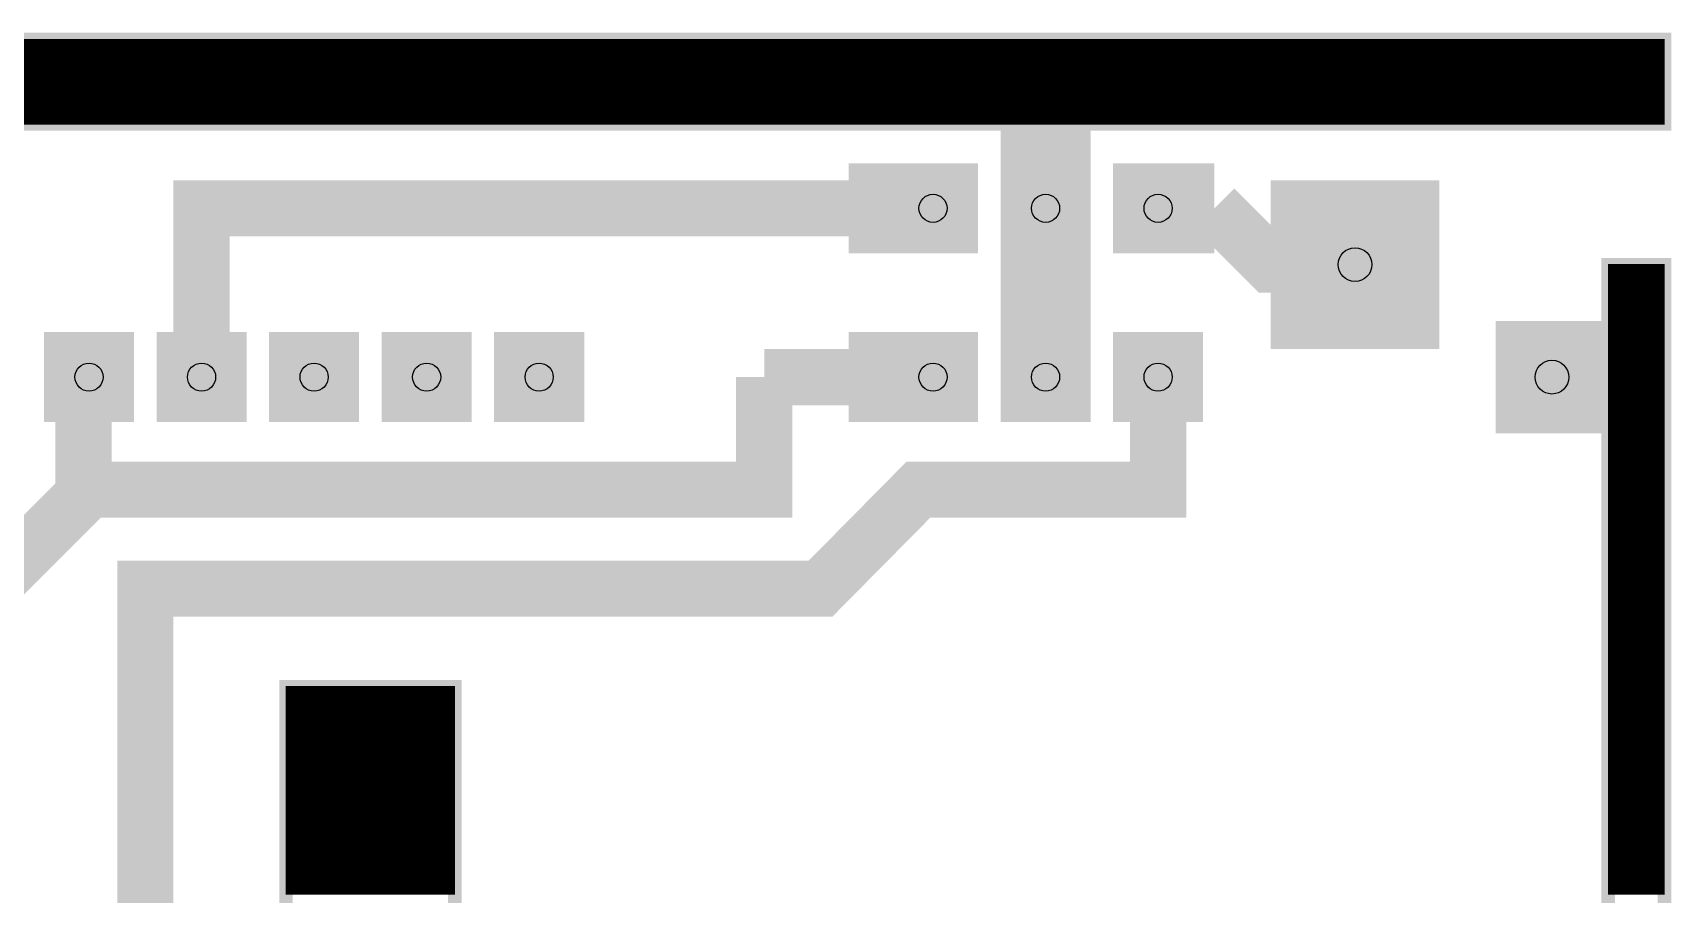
# Model space of a CAD drawing. Extents: x -1.81 to 0.88, y -1.38 to 1.44.
# Drawn here: x -0.575 to 0.881, y 0.647 to 1.413 of the extents above; entities that cross this region are included whole.
import ezdxf

# ---------------------------------------------------------------- set-up
doc = ezdxf.new("R2010")
doc.units = 0
doc.layers.get('0').update_dxf_attribs({"linetype": 'CONTINUOUS'})

# ---------------------------------------------------------------- blocks, each defined once
blk = doc.blocks.new('RPAD')
blk.add_trace([(-0.5, -0.5), (-0.5, 0.5), (0.5, -0.5), (0.5, 0.5)])

msp = doc.modelspace()

# ---------------------------------------------------------------- linework, layer by layer
for points, const_width in [([(-1.8, 1.332), (-1.8, 1.407), (0.875, 1.407), (0.875, 1.332), (-1.8, 1.332)], 0.012), ([(0.325, 1.107), (0.325, 1.257), (0.325, 1.307), (0.325, 1.357)], 0.08), ([(0.325, 1.357), (-0.625, 1.357)], 0.05), ([(0.225, 1.257), (0.15, 1.257)], 0.08), ([(0.425, 1.257), (0.475, 1.257)], 0.08), ([(-0.425, 1.107), (-0.425, 1.257), (0.15, 1.257)], 0.05), ([(0.475, 1.257), (0.525, 1.207), (0.6, 1.207)], 0.05), ([(0.825, -1.167), (0.825, 1.207), (0.875, 1.207), (0.875, -1.167), (0.825, -1.167)], 0.012), ([(0.225, 1.107), (0.15, 1.107)], 0.08), ([(-0.533, 0.999), (-0.53, 1.007), (-0.53, 1.067), (-0.525, 1.107)], 0.05), ([(-0.533, 0.999), (-0.525, 1.007), (-0.075, 1.007), (-0.025, 1.007), (0.075, 1.007), (0.075, 1.107)], 0.05), ([(0.375, -0.692), (0.175, -0.692), (0.125, -0.642), (-0.475, -0.642), (-0.475, -0.492), (-0.475, -0.467), (-0.475, 0.757), (-0.475, 0.857), (-0.475, 0.919), (-0.412, 0.919), (-0.375, 0.919), (-0.325, 0.919), (0.125, 0.919), (0.212, 1.007), (0.425, 1.007), (0.425, 1.032), (0.425, 1.107)], 0.05), ([(0.075, 1.107), (0.15, 1.107)], 0.05), ([(-0.533, 0.999), (-0.675, 0.857), (-0.879, 0.857)], 0.05), ([(-0.35, -0.567), (-0.35, 0.832), (-0.2, 0.832), (-0.2, -0.567), (-0.35, -0.567)], 0.012)]:
    msp.add_lwpolyline(points, dxfattribs=dict(const_width=const_width))
for points in [[(-1.8, 1.407), (0.875, 1.407)], [(-1.8, 1.406), (0.875, 1.406)], [(-1.8, 1.405), (0.875, 1.405)], [(-1.8, 1.404), (0.875, 1.404)], [(-1.8, 1.403), (0.875, 1.403)], [(-1.8, 1.402), (0.875, 1.402)], [(-1.8, 1.401), (0.875, 1.401)], [(-1.8, 1.4), (0.875, 1.4)], [(-1.8, 1.399), (0.875, 1.399)], [(-1.8, 1.398), (0.875, 1.398)], [(-1.8, 1.397), (0.875, 1.397)], [(-1.8, 1.396), (0.875, 1.396)], [(-1.8, 1.395), (0.875, 1.395)], [(-1.8, 1.394), (0.875, 1.394)], [(-1.8, 1.393), (0.875, 1.393)], [(-1.8, 1.392), (0.875, 1.392)], [(-1.8, 1.391), (0.875, 1.391)], [(-1.8, 1.39), (0.875, 1.39)], [(-1.8, 1.389), (0.875, 1.389)], [(-1.8, 1.388), (0.875, 1.388)], [(-1.8, 1.387), (0.875, 1.387)], [(-1.8, 1.386), (0.875, 1.386)], [(-1.8, 1.385), (0.875, 1.385)], [(-1.8, 1.384), (0.875, 1.384)], [(-1.8, 1.383), (0.875, 1.383)], [(-1.8, 1.382), (0.875, 1.382)], [(-1.8, 1.381), (0.875, 1.381)], [(-1.8, 1.38), (0.875, 1.38)], [(-1.8, 1.379), (0.875, 1.379)], [(-1.8, 1.378), (0.875, 1.378)], [(-1.8, 1.377), (0.875, 1.377)], [(-1.8, 1.376), (0.875, 1.376)], [(-1.8, 1.375), (0.875, 1.375)], [(-1.8, 1.374), (0.875, 1.374)], [(-1.8, 1.373), (0.875, 1.373)], [(-1.8, 1.372), (0.875, 1.372)], [(-1.8, 1.371), (0.875, 1.371)], [(-1.8, 1.37), (0.875, 1.37)], [(-1.8, 1.369), (0.875, 1.369)], [(-1.8, 1.368), (0.875, 1.368)], [(-1.8, 1.367), (0.875, 1.367)], [(-1.8, 1.366), (0.875, 1.366)], [(-1.8, 1.365), (0.875, 1.365)], [(-1.8, 1.364), (0.875, 1.364)], [(-1.8, 1.363), (0.875, 1.363)], [(-1.8, 1.362), (0.875, 1.362)], [(-1.8, 1.361), (0.875, 1.361)], [(-1.8, 1.36), (0.875, 1.36)], [(-1.8, 1.359), (0.875, 1.359)], [(-1.8, 1.358), (0.875, 1.358)], [(-1.8, 1.357), (0.875, 1.357)], [(-1.8, 1.356), (0.875, 1.356)], [(-1.8, 1.355), (0.875, 1.355)], [(-1.8, 1.354), (0.875, 1.354)], [(-1.8, 1.353), (0.875, 1.353)], [(-1.8, 1.352), (0.875, 1.352)], [(-1.8, 1.351), (0.875, 1.351)], [(-1.8, 1.35), (0.875, 1.35)], [(-1.8, 1.349), (0.875, 1.349)], [(-1.8, 1.348), (0.875, 1.348)], [(-1.8, 1.347), (0.875, 1.347)], [(-1.8, 1.346), (0.875, 1.346)], [(-1.8, 1.345), (0.875, 1.345)], [(-1.8, 1.344), (0.875, 1.344)], [(-1.8, 1.343), (0.875, 1.343)], [(-1.8, 1.342), (0.875, 1.342)], [(-1.8, 1.341), (0.875, 1.341)], [(-1.8, 1.34), (0.875, 1.34)], [(-1.8, 1.339), (0.875, 1.339)], [(-1.8, 1.338), (0.875, 1.338)], [(-1.8, 1.337), (0.875, 1.337)], [(-1.8, 1.336), (0.875, 1.336)], [(-1.8, 1.335), (0.875, 1.335)], [(-1.8, 1.334), (0.875, 1.334)], [(-1.8, 1.333), (0.875, 1.333)], [(-1.8, 1.332), (0.875, 1.332)], [(0.825, 1.207), (0.875, 1.207)], [(0.825, 1.206), (0.875, 1.206)], [(0.825, 1.205), (0.875, 1.205)], [(0.825, 1.204), (0.875, 1.204)], [(0.825, 1.203), (0.875, 1.203)], [(0.825, 1.202), (0.875, 1.202)], [(0.825, 1.201), (0.875, 1.201)], [(0.825, 1.2), (0.875, 1.2)], [(0.825, 1.199), (0.875, 1.199)], [(0.825, 1.198), (0.875, 1.198)], [(0.825, 1.197), (0.875, 1.197)], [(0.825, 1.196), (0.875, 1.196)], [(0.825, 1.195), (0.875, 1.195)], [(0.825, 1.194), (0.875, 1.194)], [(0.825, 1.193), (0.875, 1.193)], [(0.825, 1.192), (0.875, 1.192)], [(0.825, 1.191), (0.875, 1.191)], [(0.825, 1.19), (0.875, 1.19)], [(0.825, 1.189), (0.875, 1.189)], [(0.825, 1.188), (0.875, 1.188)], [(0.825, 1.187), (0.875, 1.187)], [(0.825, 1.186), (0.875, 1.186)], [(0.825, 1.185), (0.875, 1.185)], [(0.825, 1.184), (0.875, 1.184)], [(0.825, 1.183), (0.875, 1.183)], [(0.825, 1.182), (0.875, 1.182)], [(0.825, 1.181), (0.875, 1.181)], [(0.825, 1.18), (0.875, 1.18)], [(0.825, 1.179), (0.875, 1.179)], [(0.825, 1.178), (0.875, 1.178)], [(0.825, 1.177), (0.875, 1.177)], [(0.825, 1.176), (0.875, 1.176)], [(0.825, 1.175), (0.875, 1.175)], [(0.825, 1.174), (0.875, 1.174)], [(0.825, 1.173), (0.875, 1.173)], [(0.825, 1.172), (0.875, 1.172)], [(0.825, 1.171), (0.875, 1.171)], [(0.825, 1.17), (0.875, 1.17)], [(0.825, 1.169), (0.875, 1.169)], [(0.825, 1.168), (0.875, 1.168)], [(0.825, 1.167), (0.875, 1.167)], [(0.825, 1.166), (0.875, 1.166)], [(0.825, 1.165), (0.875, 1.165)], [(0.825, 1.164), (0.875, 1.164)], [(0.825, 1.163), (0.875, 1.163)], [(0.825, 1.162), (0.875, 1.162)], [(0.825, 1.161), (0.875, 1.161)], [(0.825, 1.16), (0.875, 1.16)], [(0.825, 1.159), (0.875, 1.159)], [(0.825, 1.158), (0.875, 1.158)], [(0.825, 1.157), (0.875, 1.157)], [(0.825, 1.156), (0.875, 1.156)], [(0.825, 1.155), (0.875, 1.155)], [(0.825, 1.154), (0.875, 1.154)], [(0.825, 1.153), (0.875, 1.153)], [(0.825, 1.152), (0.875, 1.152)], [(0.825, 1.151), (0.875, 1.151)], [(0.825, 1.15), (0.875, 1.15)], [(0.825, 1.149), (0.875, 1.149)], [(0.825, 1.148), (0.875, 1.148)], [(0.825, 1.147), (0.875, 1.147)], [(0.825, 1.146), (0.875, 1.146)], [(0.825, 1.145), (0.875, 1.145)], [(0.825, 1.144), (0.875, 1.144)], [(0.825, 1.143), (0.875, 1.143)], [(0.825, 1.142), (0.875, 1.142)], [(0.825, 1.141), (0.875, 1.141)], [(0.825, 1.14), (0.875, 1.14)], [(0.825, 1.139), (0.875, 1.139)], [(0.825, 1.138), (0.875, 1.138)], [(0.825, 1.137), (0.875, 1.137)], [(0.825, 1.136), (0.875, 1.136)], [(0.825, 1.135), (0.875, 1.135)], [(0.825, 1.134), (0.875, 1.134)], [(0.825, 1.133), (0.875, 1.133)], [(0.825, 1.132), (0.875, 1.132)], [(0.825, 1.131), (0.875, 1.131)], [(0.825, 1.13), (0.875, 1.13)], [(0.825, 1.129), (0.875, 1.129)], [(0.825, 1.128), (0.875, 1.128)], [(0.825, 1.127), (0.875, 1.127)], [(0.825, 1.126), (0.875, 1.126)], [(0.825, 1.125), (0.875, 1.125)], [(0.825, 1.124), (0.875, 1.124)], [(0.825, 1.123), (0.875, 1.123)], [(0.825, 1.122), (0.875, 1.122)], [(0.825, 1.121), (0.875, 1.121)], [(0.825, 1.12), (0.875, 1.12)], [(0.825, 1.119), (0.875, 1.119)], [(0.825, 1.118), (0.875, 1.118)], [(0.825, 1.117), (0.875, 1.117)], [(0.825, 1.116), (0.875, 1.116)], [(0.825, 1.115), (0.875, 1.115)], [(0.825, 1.114), (0.875, 1.114)], [(0.825, 1.113), (0.875, 1.113)], [(0.825, 1.112), (0.875, 1.112)], [(0.825, 1.111), (0.875, 1.111)], [(0.825, 1.11), (0.875, 1.11)], [(0.825, 1.109), (0.875, 1.109)], [(0.825, 1.108), (0.875, 1.108)], [(0.825, 1.107), (0.875, 1.107)], [(0.825, 1.106), (0.875, 1.106)], [(0.825, 1.105), (0.875, 1.105)], [(0.825, 1.104), (0.875, 1.104)], [(0.825, 1.103), (0.875, 1.103)], [(0.825, 1.102), (0.875, 1.102)], [(0.825, 1.101), (0.875, 1.101)], [(0.825, 1.1), (0.875, 1.1)], [(0.825, 1.099), (0.875, 1.099)], [(0.825, 1.098), (0.875, 1.098)], [(0.825, 1.097), (0.875, 1.097)], [(0.825, 1.096), (0.875, 1.096)], [(0.825, 1.095), (0.875, 1.095)], [(0.825, 1.094), (0.875, 1.094)], [(0.825, 1.093), (0.875, 1.093)], [(0.825, 1.092), (0.875, 1.092)], [(0.825, 1.091), (0.875, 1.091)], [(0.825, 1.09), (0.875, 1.09)], [(0.825, 1.089), (0.875, 1.089)], [(0.825, 1.088), (0.875, 1.088)], [(0.825, 1.087), (0.875, 1.087)], [(0.825, 1.086), (0.875, 1.086)], [(0.825, 1.085), (0.875, 1.085)], [(0.825, 1.084), (0.875, 1.084)], [(0.825, 1.083), (0.875, 1.083)], [(0.825, 1.082), (0.875, 1.082)], [(0.825, 1.081), (0.875, 1.081)], [(0.825, 1.08), (0.875, 1.08)], [(0.825, 1.079), (0.875, 1.079)], [(0.825, 1.078), (0.875, 1.078)], [(0.825, 1.077), (0.875, 1.077)], [(0.825, 1.076), (0.875, 1.076)], [(0.825, 1.075), (0.875, 1.075)], [(0.825, 1.074), (0.875, 1.074)], [(0.825, 1.073), (0.875, 1.073)], [(0.825, 1.072), (0.875, 1.072)], [(0.825, 1.071), (0.875, 1.071)], [(0.825, 1.07), (0.875, 1.07)], [(0.825, 1.069), (0.875, 1.069)], [(0.825, 1.068), (0.875, 1.068)], [(0.825, 1.067), (0.875, 1.067)], [(0.825, 1.066), (0.875, 1.066)], [(0.825, 1.065), (0.875, 1.065)], [(0.825, 1.064), (0.875, 1.064)], [(0.825, 1.063), (0.875, 1.063)], [(0.825, 1.062), (0.875, 1.062)], [(0.825, 1.061), (0.875, 1.061)], [(0.825, 1.06), (0.875, 1.06)], [(0.825, 1.059), (0.875, 1.059)], [(0.825, 1.058), (0.875, 1.058)], [(0.825, 1.057), (0.875, 1.057)], [(0.825, 1.056), (0.875, 1.056)], [(0.825, 1.055), (0.875, 1.055)], [(0.825, 1.054), (0.875, 1.054)], [(0.825, 1.053), (0.875, 1.053)], [(0.825, 1.052), (0.875, 1.052)], [(0.825, 1.051), (0.875, 1.051)], [(0.825, 1.05), (0.875, 1.05)], [(0.825, 1.049), (0.875, 1.049)], [(0.825, 1.048), (0.875, 1.048)], [(0.825, 1.047), (0.875, 1.047)], [(0.825, 1.046), (0.875, 1.046)], [(0.825, 1.045), (0.875, 1.045)], [(0.825, 1.044), (0.875, 1.044)], [(0.825, 1.043), (0.875, 1.043)], [(0.825, 1.042), (0.875, 1.042)], [(0.825, 1.041), (0.875, 1.041)], [(0.825, 1.04), (0.875, 1.04)], [(0.825, 1.039), (0.875, 1.039)], [(0.825, 1.038), (0.875, 1.038)], [(0.825, 1.037), (0.875, 1.037)], [(0.825, 1.036), (0.875, 1.036)], [(0.825, 1.035), (0.875, 1.035)], [(0.825, 1.034), (0.875, 1.034)], [(0.825, 1.033), (0.875, 1.033)], [(0.825, 1.032), (0.875, 1.032)], [(0.825, 1.031), (0.875, 1.031)], [(0.825, 1.03), (0.875, 1.03)], [(0.825, 1.029), (0.875, 1.029)], [(0.825, 1.028), (0.875, 1.028)], [(0.825, 1.027), (0.875, 1.027)], [(0.825, 1.026), (0.875, 1.026)], [(0.825, 1.025), (0.875, 1.025)], [(0.825, 1.024), (0.875, 1.024)], [(0.825, 1.023), (0.875, 1.023)], [(0.825, 1.022), (0.875, 1.022)], [(0.825, 1.021), (0.875, 1.021)], [(0.825, 1.02), (0.875, 1.02)], [(0.825, 1.019), (0.875, 1.019)], [(0.825, 1.018), (0.875, 1.018)], [(0.825, 1.017), (0.875, 1.017)], [(0.825, 1.016), (0.875, 1.016)], [(0.825, 1.015), (0.875, 1.015)], [(0.825, 1.014), (0.875, 1.014)], [(0.825, 1.013), (0.875, 1.013)], [(0.825, 1.012), (0.875, 1.012)], [(0.825, 1.011), (0.875, 1.011)], [(0.825, 1.01), (0.875, 1.01)], [(0.825, 1.009), (0.875, 1.009)], [(0.825, 1.008), (0.875, 1.008)], [(0.825, 1.007), (0.875, 1.007)], [(0.825, 1.006), (0.875, 1.006)], [(0.825, 1.005), (0.875, 1.005)], [(0.825, 1.004), (0.875, 1.004)], [(0.825, 1.003), (0.875, 1.003)], [(0.825, 1.002), (0.875, 1.002)], [(0.825, 1.001), (0.875, 1.001)], [(0.825, 1), (0.875, 1)], [(0.825, 0.999), (0.875, 0.999)], [(0.825, 0.998), (0.875, 0.998)], [(0.825, 0.997), (0.875, 0.997)], [(0.825, 0.996), (0.875, 0.996)], [(0.825, 0.995), (0.875, 0.995)], [(0.825, 0.994), (0.875, 0.994)], [(0.825, 0.993), (0.875, 0.993)], [(0.825, 0.992), (0.875, 0.992)], [(0.825, 0.991), (0.875, 0.991)], [(0.825, 0.99), (0.875, 0.99)], [(0.825, 0.989), (0.875, 0.989)], [(0.825, 0.988), (0.875, 0.988)], [(0.825, 0.987), (0.875, 0.987)], [(0.825, 0.986), (0.875, 0.986)], [(0.825, 0.985), (0.875, 0.985)], [(0.825, 0.984), (0.875, 0.984)], [(0.825, 0.983), (0.875, 0.983)], [(0.825, 0.982), (0.875, 0.982)], [(0.825, 0.981), (0.875, 0.981)], [(0.825, 0.98), (0.875, 0.98)], [(0.825, 0.979), (0.875, 0.979)], [(0.825, 0.978), (0.875, 0.978)], [(0.825, 0.977), (0.875, 0.977)], [(0.825, 0.976), (0.875, 0.976)], [(0.825, 0.975), (0.875, 0.975)], [(0.825, 0.974), (0.875, 0.974)], [(0.825, 0.973), (0.875, 0.973)], [(0.825, 0.972), (0.875, 0.972)], [(0.825, 0.971), (0.875, 0.971)], [(0.825, 0.97), (0.875, 0.97)], [(0.825, 0.969), (0.875, 0.969)], [(0.825, 0.968), (0.875, 0.968)], [(0.825, 0.967), (0.875, 0.967)], [(0.825, 0.966), (0.875, 0.966)], [(0.825, 0.965), (0.875, 0.965)], [(0.825, 0.964), (0.875, 0.964)], [(0.825, 0.963), (0.875, 0.963)], [(0.825, 0.962), (0.875, 0.962)], [(0.825, 0.961), (0.875, 0.961)], [(0.825, 0.96), (0.875, 0.96)], [(0.825, 0.959), (0.875, 0.959)], [(0.825, 0.958), (0.875, 0.958)], [(0.825, 0.957), (0.875, 0.957)], [(0.825, 0.956), (0.875, 0.956)], [(0.825, 0.955), (0.875, 0.955)], [(0.825, 0.954), (0.875, 0.954)], [(0.825, 0.953), (0.875, 0.953)], [(0.825, 0.952), (0.875, 0.952)], [(0.825, 0.951), (0.875, 0.951)], [(0.825, 0.95), (0.875, 0.95)], [(0.825, 0.949), (0.875, 0.949)], [(0.825, 0.948), (0.875, 0.948)], [(0.825, 0.947), (0.875, 0.947)], [(0.825, 0.946), (0.875, 0.946)], [(0.825, 0.945), (0.875, 0.945)], [(0.825, 0.944), (0.875, 0.944)], [(0.825, 0.943), (0.875, 0.943)], [(0.825, 0.942), (0.875, 0.942)], [(0.825, 0.941), (0.875, 0.941)], [(0.825, 0.94), (0.875, 0.94)], [(0.825, 0.939), (0.875, 0.939)], [(0.825, 0.938), (0.875, 0.938)], [(0.825, 0.937), (0.875, 0.937)], [(0.825, 0.936), (0.875, 0.936)], [(0.825, 0.935), (0.875, 0.935)], [(0.825, 0.934), (0.875, 0.934)], [(0.825, 0.933), (0.875, 0.933)], [(0.825, 0.932), (0.875, 0.932)], [(0.825, 0.931), (0.875, 0.931)], [(0.825, 0.93), (0.875, 0.93)], [(0.825, 0.929), (0.875, 0.929)], [(0.825, 0.928), (0.875, 0.928)], [(0.825, 0.927), (0.875, 0.927)], [(0.825, 0.926), (0.875, 0.926)], [(0.825, 0.925), (0.875, 0.925)], [(0.825, 0.924), (0.875, 0.924)], [(0.825, 0.923), (0.875, 0.923)], [(0.825, 0.922), (0.875, 0.922)], [(0.825, 0.921), (0.875, 0.921)], [(0.825, 0.92), (0.875, 0.92)], [(0.825, 0.919), (0.875, 0.919)], [(0.825, 0.918), (0.875, 0.918)], [(0.825, 0.917), (0.875, 0.917)], [(0.825, 0.916), (0.875, 0.916)], [(0.825, 0.915), (0.875, 0.915)], [(0.825, 0.914), (0.875, 0.914)], [(0.825, 0.913), (0.875, 0.913)], [(0.825, 0.912), (0.875, 0.912)], [(0.825, 0.911), (0.875, 0.911)], [(0.825, 0.91), (0.875, 0.91)], [(0.825, 0.909), (0.875, 0.909)], [(0.825, 0.908), (0.875, 0.908)], [(0.825, 0.907), (0.875, 0.907)], [(0.825, 0.906), (0.875, 0.906)], [(0.825, 0.905), (0.875, 0.905)], [(0.825, 0.904), (0.875, 0.904)], [(0.825, 0.903), (0.875, 0.903)], [(0.825, 0.902), (0.875, 0.902)], [(0.825, 0.901), (0.875, 0.901)], [(0.825, 0.9), (0.875, 0.9)], [(0.825, 0.899), (0.875, 0.899)], [(0.825, 0.898), (0.875, 0.898)], [(0.825, 0.897), (0.875, 0.897)], [(0.825, 0.896), (0.875, 0.896)], [(0.825, 0.895), (0.875, 0.895)], [(0.825, 0.894), (0.875, 0.894)], [(0.825, 0.893), (0.875, 0.893)], [(0.825, 0.892), (0.875, 0.892)], [(0.825, 0.891), (0.875, 0.891)], [(0.825, 0.89), (0.875, 0.89)], [(0.825, 0.889), (0.875, 0.889)], [(0.825, 0.888), (0.875, 0.888)], [(0.825, 0.887), (0.875, 0.887)], [(0.825, 0.886), (0.875, 0.886)], [(0.825, 0.885), (0.875, 0.885)], [(0.825, 0.884), (0.875, 0.884)], [(0.825, 0.883), (0.875, 0.883)], [(0.825, 0.882), (0.875, 0.882)], [(0.825, 0.881), (0.875, 0.881)], [(0.825, 0.88), (0.875, 0.88)], [(0.825, 0.879), (0.875, 0.879)], [(0.825, 0.878), (0.875, 0.878)], [(0.825, 0.877), (0.875, 0.877)], [(0.825, 0.876), (0.875, 0.876)], [(0.825, 0.875), (0.875, 0.875)], [(0.825, 0.874), (0.875, 0.874)], [(0.825, 0.873), (0.875, 0.873)], [(0.825, 0.872), (0.875, 0.872)], [(0.825, 0.871), (0.875, 0.871)], [(0.825, 0.87), (0.875, 0.87)], [(0.825, 0.869), (0.875, 0.869)], [(0.825, 0.868), (0.875, 0.868)], [(0.825, 0.867), (0.875, 0.867)], [(0.825, 0.866), (0.875, 0.866)], [(0.825, 0.865), (0.875, 0.865)], [(0.825, 0.864), (0.875, 0.864)], [(0.825, 0.863), (0.875, 0.863)], [(0.825, 0.862), (0.875, 0.862)], [(0.825, 0.861), (0.875, 0.861)], [(0.825, 0.86), (0.875, 0.86)], [(0.825, 0.859), (0.875, 0.859)], [(0.825, 0.858), (0.875, 0.858)], [(0.825, 0.857), (0.875, 0.857)], [(0.825, 0.856), (0.875, 0.856)], [(0.825, 0.855), (0.875, 0.855)], [(0.825, 0.854), (0.875, 0.854)], [(0.825, 0.853), (0.875, 0.853)], [(0.825, 0.852), (0.875, 0.852)], [(0.825, 0.851), (0.875, 0.851)], [(0.825, 0.85), (0.875, 0.85)], [(0.825, 0.849), (0.875, 0.849)], [(0.825, 0.848), (0.875, 0.848)], [(0.825, 0.847), (0.875, 0.847)], [(0.825, 0.846), (0.875, 0.846)], [(0.825, 0.845), (0.875, 0.845)], [(-0.35, 0.832), (-0.2, 0.832)], [(-0.35, 0.831), (-0.2, 0.831)], [(-0.35, 0.83), (-0.2, 0.83)], [(0.825, 0.844), (0.875, 0.844)], [(0.825, 0.843), (0.875, 0.843)], [(0.825, 0.842), (0.875, 0.842)], [(0.825, 0.841), (0.875, 0.841)], [(0.825, 0.84), (0.875, 0.84)], [(0.825, 0.839), (0.875, 0.839)], [(0.825, 0.838), (0.875, 0.838)], [(0.825, 0.837), (0.875, 0.837)], [(0.825, 0.836), (0.875, 0.836)], [(0.825, 0.835), (0.875, 0.835)], [(0.825, 0.834), (0.875, 0.834)], [(0.825, 0.833), (0.875, 0.833)], [(0.825, 0.832), (0.875, 0.832)], [(0.825, 0.831), (0.875, 0.831)], [(0.825, 0.83), (0.875, 0.83)], [(-0.35, 0.829), (-0.2, 0.829)], [(-0.35, 0.828), (-0.2, 0.828)], [(-0.35, 0.827), (-0.2, 0.827)], [(-0.35, 0.826), (-0.2, 0.826)], [(-0.35, 0.825), (-0.2, 0.825)], [(-0.35, 0.824), (-0.2, 0.824)], [(-0.35, 0.823), (-0.2, 0.823)], [(-0.35, 0.822), (-0.2, 0.822)], [(-0.35, 0.821), (-0.2, 0.821)], [(-0.35, 0.82), (-0.2, 0.82)], [(-0.35, 0.819), (-0.2, 0.819)], [(-0.35, 0.818), (-0.2, 0.818)], [(-0.35, 0.817), (-0.2, 0.817)], [(-0.35, 0.816), (-0.2, 0.816)], [(0.825, 0.829), (0.875, 0.829)], [(0.825, 0.828), (0.875, 0.828)], [(0.825, 0.827), (0.875, 0.827)], [(0.825, 0.826), (0.875, 0.826)], [(0.825, 0.825), (0.875, 0.825)], [(0.825, 0.824), (0.875, 0.824)], [(0.825, 0.823), (0.875, 0.823)], [(0.825, 0.822), (0.875, 0.822)], [(0.825, 0.821), (0.875, 0.821)], [(0.825, 0.82), (0.875, 0.82)], [(0.825, 0.819), (0.875, 0.819)], [(0.825, 0.818), (0.875, 0.818)], [(0.825, 0.817), (0.875, 0.817)], [(0.825, 0.816), (0.875, 0.816)], [(-0.35, 0.815), (-0.2, 0.815)], [(-0.35, 0.814), (-0.2, 0.814)], [(-0.35, 0.813), (-0.2, 0.813)], [(-0.35, 0.812), (-0.2, 0.812)], [(-0.35, 0.811), (-0.2, 0.811)], [(-0.35, 0.81), (-0.2, 0.81)], [(-0.35, 0.809), (-0.2, 0.809)], [(-0.35, 0.808), (-0.2, 0.808)], [(-0.35, 0.807), (-0.2, 0.807)], [(-0.35, 0.806), (-0.2, 0.806)], [(-0.35, 0.805), (-0.2, 0.805)], [(-0.35, 0.804), (-0.2, 0.804)], [(-0.35, 0.803), (-0.2, 0.803)], [(-0.35, 0.802), (-0.2, 0.802)], [(-0.35, 0.801), (-0.2, 0.801)], [(0.825, 0.815), (0.875, 0.815)], [(0.825, 0.814), (0.875, 0.814)], [(0.825, 0.813), (0.875, 0.813)], [(0.825, 0.812), (0.875, 0.812)], [(0.825, 0.811), (0.875, 0.811)], [(0.825, 0.81), (0.875, 0.81)], [(0.825, 0.809), (0.875, 0.809)], [(0.825, 0.808), (0.875, 0.808)], [(0.825, 0.807), (0.875, 0.807)], [(0.825, 0.806), (0.875, 0.806)], [(0.825, 0.805), (0.875, 0.805)], [(0.825, 0.804), (0.875, 0.804)], [(0.825, 0.803), (0.875, 0.803)], [(0.825, 0.802), (0.875, 0.802)], [(0.825, 0.801), (0.875, 0.801)], [(-0.35, 0.8), (-0.2, 0.8)], [(-0.35, 0.799), (-0.2, 0.799)], [(-0.35, 0.798), (-0.2, 0.798)], [(-0.35, 0.797), (-0.2, 0.797)], [(-0.35, 0.796), (-0.2, 0.796)], [(-0.35, 0.795), (-0.2, 0.795)], [(-0.35, 0.794), (-0.2, 0.794)], [(-0.35, 0.793), (-0.2, 0.793)], [(-0.35, 0.792), (-0.2, 0.792)], [(-0.35, 0.791), (-0.2, 0.791)], [(-0.35, 0.79), (-0.2, 0.79)], [(-0.35, 0.789), (-0.2, 0.789)], [(-0.35, 0.788), (-0.2, 0.788)], [(-0.35, 0.787), (-0.2, 0.787)], [(0.825, 0.8), (0.875, 0.8)], [(0.825, 0.799), (0.875, 0.799)], [(0.825, 0.798), (0.875, 0.798)], [(0.825, 0.797), (0.875, 0.797)], [(0.825, 0.796), (0.875, 0.796)], [(0.825, 0.795), (0.875, 0.795)], [(0.825, 0.794), (0.875, 0.794)], [(0.825, 0.793), (0.875, 0.793)], [(0.825, 0.792), (0.875, 0.792)], [(0.825, 0.791), (0.875, 0.791)], [(0.825, 0.79), (0.875, 0.79)], [(0.825, 0.789), (0.875, 0.789)], [(0.825, 0.788), (0.875, 0.788)], [(0.825, 0.787), (0.875, 0.787)], [(-0.35, 0.786), (-0.2, 0.786)], [(-0.35, 0.785), (-0.2, 0.785)], [(-0.35, 0.784), (-0.2, 0.784)], [(-0.35, 0.783), (-0.2, 0.783)], [(-0.35, 0.782), (-0.2, 0.782)], [(-0.35, 0.781), (-0.2, 0.781)], [(-0.35, 0.78), (-0.2, 0.78)], [(-0.35, 0.779), (-0.2, 0.779)], [(-0.35, 0.778), (-0.2, 0.778)], [(-0.35, 0.777), (-0.2, 0.777)], [(-0.35, 0.776), (-0.2, 0.776)], [(-0.35, 0.775), (-0.2, 0.775)], [(-0.35, 0.774), (-0.2, 0.774)], [(-0.35, 0.773), (-0.2, 0.773)], [(-0.35, 0.772), (-0.2, 0.772)], [(0.825, 0.786), (0.875, 0.786)], [(0.825, 0.785), (0.875, 0.785)], [(0.825, 0.784), (0.875, 0.784)], [(0.825, 0.783), (0.875, 0.783)], [(0.825, 0.782), (0.875, 0.782)], [(0.825, 0.781), (0.875, 0.781)], [(0.825, 0.78), (0.875, 0.78)], [(0.825, 0.779), (0.875, 0.779)], [(0.825, 0.778), (0.875, 0.778)], [(0.825, 0.777), (0.875, 0.777)], [(0.825, 0.776), (0.875, 0.776)], [(0.825, 0.775), (0.875, 0.775)], [(0.825, 0.774), (0.875, 0.774)], [(0.825, 0.773), (0.875, 0.773)], [(0.825, 0.772), (0.875, 0.772)], [(-0.35, 0.771), (-0.2, 0.771)], [(-0.35, 0.77), (-0.2, 0.77)], [(-0.35, 0.769), (-0.2, 0.769)], [(-0.35, 0.768), (-0.2, 0.768)], [(-0.35, 0.767), (-0.2, 0.767)], [(-0.35, 0.766), (-0.2, 0.766)], [(-0.35, 0.765), (-0.2, 0.765)], [(-0.35, 0.764), (-0.2, 0.764)], [(-0.35, 0.763), (-0.2, 0.763)], [(-0.35, 0.762), (-0.2, 0.762)], [(-0.35, 0.761), (-0.2, 0.761)], [(-0.35, 0.76), (-0.2, 0.76)], [(-0.35, 0.759), (-0.2, 0.759)], [(-0.35, 0.758), (-0.2, 0.758)], [(0.825, 0.771), (0.875, 0.771)], [(0.825, 0.77), (0.875, 0.77)], [(0.825, 0.769), (0.875, 0.769)], [(0.825, 0.768), (0.875, 0.768)], [(0.825, 0.767), (0.875, 0.767)], [(0.825, 0.766), (0.875, 0.766)], [(0.825, 0.765), (0.875, 0.765)], [(0.825, 0.764), (0.875, 0.764)], [(0.825, 0.763), (0.875, 0.763)], [(0.825, 0.762), (0.875, 0.762)], [(0.825, 0.761), (0.875, 0.761)], [(0.825, 0.76), (0.875, 0.76)], [(0.825, 0.759), (0.875, 0.759)], [(0.825, 0.758), (0.875, 0.758)], [(-0.35, 0.757), (-0.2, 0.757)], [(-0.35, 0.756), (-0.2, 0.756)], [(-0.35, 0.755), (-0.2, 0.755)], [(-0.35, 0.754), (-0.2, 0.754)], [(-0.35, 0.753), (-0.2, 0.753)], [(-0.35, 0.752), (-0.2, 0.752)], [(-0.35, 0.751), (-0.2, 0.751)], [(-0.35, 0.75), (-0.2, 0.75)], [(-0.35, 0.749), (-0.2, 0.749)], [(-0.35, 0.748), (-0.2, 0.748)], [(-0.35, 0.747), (-0.2, 0.747)], [(-0.35, 0.746), (-0.2, 0.746)], [(-0.35, 0.745), (-0.2, 0.745)], [(-0.35, 0.744), (-0.2, 0.744)], [(-0.35, 0.743), (-0.2, 0.743)], [(0.825, 0.757), (0.875, 0.757)], [(0.825, 0.756), (0.875, 0.756)], [(0.825, 0.755), (0.875, 0.755)], [(0.825, 0.754), (0.875, 0.754)], [(0.825, 0.753), (0.875, 0.753)], [(0.825, 0.752), (0.875, 0.752)], [(0.825, 0.751), (0.875, 0.751)], [(0.825, 0.75), (0.875, 0.75)], [(0.825, 0.749), (0.875, 0.749)], [(0.825, 0.748), (0.875, 0.748)], [(0.825, 0.747), (0.875, 0.747)], [(0.825, 0.746), (0.875, 0.746)], [(0.825, 0.745), (0.875, 0.745)], [(0.825, 0.744), (0.875, 0.744)], [(0.825, 0.743), (0.875, 0.743)], [(-0.35, 0.742), (-0.2, 0.742)], [(-0.35, 0.741), (-0.2, 0.741)], [(-0.35, 0.74), (-0.2, 0.74)], [(-0.35, 0.739), (-0.2, 0.739)], [(-0.35, 0.738), (-0.2, 0.738)], [(-0.35, 0.737), (-0.2, 0.737)], [(-0.35, 0.736), (-0.2, 0.736)], [(-0.35, 0.735), (-0.2, 0.735)], [(-0.35, 0.734), (-0.2, 0.734)], [(-0.35, 0.733), (-0.2, 0.733)], [(-0.35, 0.732), (-0.2, 0.732)], [(-0.35, 0.731), (-0.2, 0.731)], [(-0.35, 0.73), (-0.2, 0.73)], [(-0.35, 0.729), (-0.2, 0.729)], [(0.825, 0.742), (0.875, 0.742)], [(0.825, 0.741), (0.875, 0.741)], [(0.825, 0.74), (0.875, 0.74)], [(0.825, 0.739), (0.875, 0.739)], [(0.825, 0.738), (0.875, 0.738)], [(0.825, 0.737), (0.875, 0.737)], [(0.825, 0.736), (0.875, 0.736)], [(0.825, 0.735), (0.875, 0.735)], [(0.825, 0.734), (0.875, 0.734)], [(0.825, 0.733), (0.875, 0.733)], [(0.825, 0.732), (0.875, 0.732)], [(0.825, 0.731), (0.875, 0.731)], [(0.825, 0.73), (0.875, 0.73)], [(0.825, 0.729), (0.875, 0.729)], [(-0.35, 0.728), (-0.2, 0.728)], [(-0.35, 0.727), (-0.2, 0.727)], [(-0.35, 0.726), (-0.2, 0.726)], [(-0.35, 0.725), (-0.2, 0.725)], [(-0.35, 0.724), (-0.2, 0.724)], [(-0.35, 0.723), (-0.2, 0.723)], [(-0.35, 0.722), (-0.2, 0.722)], [(-0.35, 0.721), (-0.2, 0.721)], [(-0.35, 0.72), (-0.2, 0.72)], [(-0.35, 0.719), (-0.2, 0.719)], [(-0.35, 0.718), (-0.2, 0.718)], [(-0.35, 0.717), (-0.2, 0.717)], [(-0.35, 0.716), (-0.2, 0.716)], [(-0.35, 0.715), (-0.2, 0.715)], [(-0.35, 0.714), (-0.2, 0.714)], [(0.825, 0.728), (0.875, 0.728)], [(0.825, 0.727), (0.875, 0.727)], [(0.825, 0.726), (0.875, 0.726)], [(0.825, 0.725), (0.875, 0.725)], [(0.825, 0.724), (0.875, 0.724)], [(0.825, 0.723), (0.875, 0.723)], [(0.825, 0.722), (0.875, 0.722)], [(0.825, 0.721), (0.875, 0.721)], [(0.825, 0.72), (0.875, 0.72)], [(0.825, 0.719), (0.875, 0.719)], [(0.825, 0.718), (0.875, 0.718)], [(0.825, 0.717), (0.875, 0.717)], [(0.825, 0.716), (0.875, 0.716)], [(0.825, 0.715), (0.875, 0.715)], [(0.825, 0.714), (0.875, 0.714)], [(-0.35, 0.713), (-0.2, 0.713)], [(-0.35, 0.712), (-0.2, 0.712)], [(-0.35, 0.711), (-0.2, 0.711)], [(-0.35, 0.71), (-0.2, 0.71)], [(-0.35, 0.709), (-0.2, 0.709)], [(-0.35, 0.708), (-0.2, 0.708)], [(-0.35, 0.707), (-0.2, 0.707)], [(-0.35, 0.706), (-0.2, 0.706)], [(-0.35, 0.705), (-0.2, 0.705)], [(-0.35, 0.704), (-0.2, 0.704)], [(-0.35, 0.703), (-0.2, 0.703)], [(-0.35, 0.702), (-0.2, 0.702)], [(-0.35, 0.701), (-0.2, 0.701)], [(-0.35, 0.7), (-0.2, 0.7)], [(-0.35, 0.699), (-0.2, 0.699)], [(0.825, 0.713), (0.875, 0.713)], [(0.825, 0.712), (0.875, 0.712)], [(0.825, 0.711), (0.875, 0.711)], [(0.825, 0.71), (0.875, 0.71)], [(0.825, 0.709), (0.875, 0.709)], [(0.825, 0.708), (0.875, 0.708)], [(0.825, 0.707), (0.875, 0.707)], [(0.825, 0.706), (0.875, 0.706)], [(0.825, 0.705), (0.875, 0.705)], [(0.825, 0.704), (0.875, 0.704)], [(0.825, 0.703), (0.875, 0.703)], [(0.825, 0.702), (0.875, 0.702)], [(0.825, 0.701), (0.875, 0.701)], [(0.825, 0.7), (0.875, 0.7)], [(0.825, 0.699), (0.875, 0.699)], [(-0.35, 0.698), (-0.2, 0.698)], [(-0.35, 0.697), (-0.2, 0.697)], [(-0.35, 0.696), (-0.2, 0.696)], [(-0.35, 0.695), (-0.2, 0.695)], [(-0.35, 0.694), (-0.2, 0.694)], [(-0.35, 0.693), (-0.2, 0.693)], [(-0.35, 0.692), (-0.2, 0.692)], [(-0.35, 0.691), (-0.2, 0.691)], [(-0.35, 0.69), (-0.2, 0.69)], [(-0.35, 0.689), (-0.2, 0.689)], [(-0.35, 0.688), (-0.2, 0.688)], [(-0.35, 0.687), (-0.2, 0.687)], [(-0.35, 0.686), (-0.2, 0.686)], [(-0.35, 0.685), (-0.2, 0.685)], [(0.825, 0.698), (0.875, 0.698)], [(0.825, 0.697), (0.875, 0.697)], [(0.825, 0.696), (0.875, 0.696)], [(0.825, 0.695), (0.875, 0.695)], [(0.825, 0.694), (0.875, 0.694)], [(0.825, 0.693), (0.875, 0.693)], [(0.825, 0.692), (0.875, 0.692)], [(0.825, 0.691), (0.875, 0.691)], [(0.825, 0.69), (0.875, 0.69)], [(0.825, 0.689), (0.875, 0.689)], [(0.825, 0.688), (0.875, 0.688)], [(0.825, 0.687), (0.875, 0.687)], [(0.825, 0.686), (0.875, 0.686)], [(0.825, 0.685), (0.875, 0.685)], [(-0.35, 0.684), (-0.2, 0.684)], [(-0.35, 0.683), (-0.2, 0.683)], [(-0.35, 0.682), (-0.2, 0.682)], [(-0.35, 0.681), (-0.2, 0.681)], [(-0.35, 0.68), (-0.2, 0.68)], [(-0.35, 0.679), (-0.2, 0.679)], [(-0.35, 0.678), (-0.2, 0.678)], [(-0.35, 0.677), (-0.2, 0.677)], [(-0.35, 0.676), (-0.2, 0.676)], [(-0.35, 0.675), (-0.2, 0.675)], [(-0.35, 0.674), (-0.2, 0.674)], [(-0.35, 0.673), (-0.2, 0.673)], [(-0.35, 0.672), (-0.2, 0.672)], [(-0.35, 0.671), (-0.2, 0.671)], [(-0.35, 0.67), (-0.2, 0.67)], [(0.825, 0.684), (0.875, 0.684)], [(0.825, 0.683), (0.875, 0.683)], [(0.825, 0.682), (0.875, 0.682)], [(0.825, 0.681), (0.875, 0.681)], [(0.825, 0.68), (0.875, 0.68)], [(0.825, 0.679), (0.875, 0.679)], [(0.825, 0.678), (0.875, 0.678)], [(0.825, 0.677), (0.875, 0.677)], [(0.825, 0.676), (0.875, 0.676)], [(0.825, 0.675), (0.875, 0.675)], [(0.825, 0.674), (0.875, 0.674)], [(0.825, 0.673), (0.875, 0.673)], [(0.825, 0.672), (0.875, 0.672)], [(0.825, 0.671), (0.875, 0.671)], [(0.825, 0.67), (0.875, 0.67)], [(-0.35, 0.669), (-0.2, 0.669)], [(-0.35, 0.668), (-0.2, 0.668)], [(-0.35, 0.667), (-0.2, 0.667)], [(-0.35, 0.666), (-0.2, 0.666)], [(-0.35, 0.665), (-0.2, 0.665)], [(-0.35, 0.664), (-0.2, 0.664)], [(-0.35, 0.663), (-0.2, 0.663)], [(-0.35, 0.662), (-0.2, 0.662)], [(-0.35, 0.661), (-0.2, 0.661)], [(-0.35, 0.66), (-0.2, 0.66)], [(-0.35, 0.659), (-0.2, 0.659)], [(-0.35, 0.658), (-0.2, 0.658)], [(-0.35, 0.657), (-0.2, 0.657)], [(-0.35, 0.656), (-0.2, 0.656)], [(0.825, 0.669), (0.875, 0.669)], [(0.825, 0.668), (0.875, 0.668)], [(0.825, 0.667), (0.875, 0.667)], [(0.825, 0.666), (0.875, 0.666)], [(0.825, 0.665), (0.875, 0.665)], [(0.825, 0.664), (0.875, 0.664)], [(0.825, 0.663), (0.875, 0.663)], [(0.825, 0.662), (0.875, 0.662)], [(0.825, 0.661), (0.875, 0.661)], [(0.825, 0.66), (0.875, 0.66)], [(0.825, 0.659), (0.875, 0.659)], [(0.825, 0.658), (0.875, 0.658)], [(0.825, 0.657), (0.875, 0.657)], [(0.825, 0.656), (0.875, 0.656)], [(-0.35, 0.655), (-0.2, 0.655)], [(-0.35, 0.654), (-0.2, 0.654)], [(-0.35, 0.653), (-0.2, 0.653)], [(-0.35, 0.652), (-0.2, 0.652)], [(-0.35, 0.651), (-0.2, 0.651)], [(-0.35, 0.65), (-0.2, 0.65)], [(-0.35, 0.649), (-0.2, 0.649)], [(-0.35, 0.648), (-0.2, 0.648)], [(0.825, 0.655), (0.875, 0.655)], [(0.825, 0.654), (0.875, 0.654)], [(0.825, 0.653), (0.875, 0.653)], [(0.825, 0.652), (0.875, 0.652)], [(0.825, 0.651), (0.875, 0.651)], [(0.825, 0.65), (0.875, 0.65)], [(0.825, 0.649), (0.875, 0.649)], [(0.825, 0.648), (0.875, 0.648)]]:
    msp.add_lwpolyline(points)
for centre, radius in [((0.225, 1.257), 0.0125), ((0.325, 1.257), 0.0125), ((0.425, 1.257), 0.0125), ((0.6, 1.207), 0.015), ((0.775, 1.107), 0.015), ((-0.525, 1.107), 0.0125), ((-0.425, 1.107), 0.0125), ((-0.325, 1.107), 0.0125), ((-0.225, 1.107), 0.0125), ((-0.125, 1.107), 0.0125), ((0.225, 1.107), 0.0125), ((0.325, 1.107), 0.0125), ((0.425, 1.107), 0.0125)]:
    msp.add_circle(centre, radius)

# ---------------------------------------------------------------- block references
for p, xscale, yscale in [((0.225, 1.257), 0.08, 0.08), ((0.325, 1.257), 0.08, 0.08), ((0.425, 1.257), 0.08, 0.08), ((0.6, 1.207), 0.15, 0.15), ((0.775, 1.107), 0.1, 0.1), ((-0.525, 1.107), 0.08, 0.08), ((-0.425, 1.107), 0.08, 0.08), ((-0.325, 1.107), 0.08, 0.08), ((-0.225, 1.107), 0.08, 0.08), ((-0.125, 1.107), 0.08, 0.08), ((0.225, 1.107), 0.08, 0.08), ((0.325, 1.107), 0.08, 0.08), ((0.425, 1.107), 0.08, 0.08)]:
    msp.add_blockref('RPAD', p, dxfattribs=dict(xscale=xscale, yscale=yscale))

doc.saveas('drawing.dxf')
